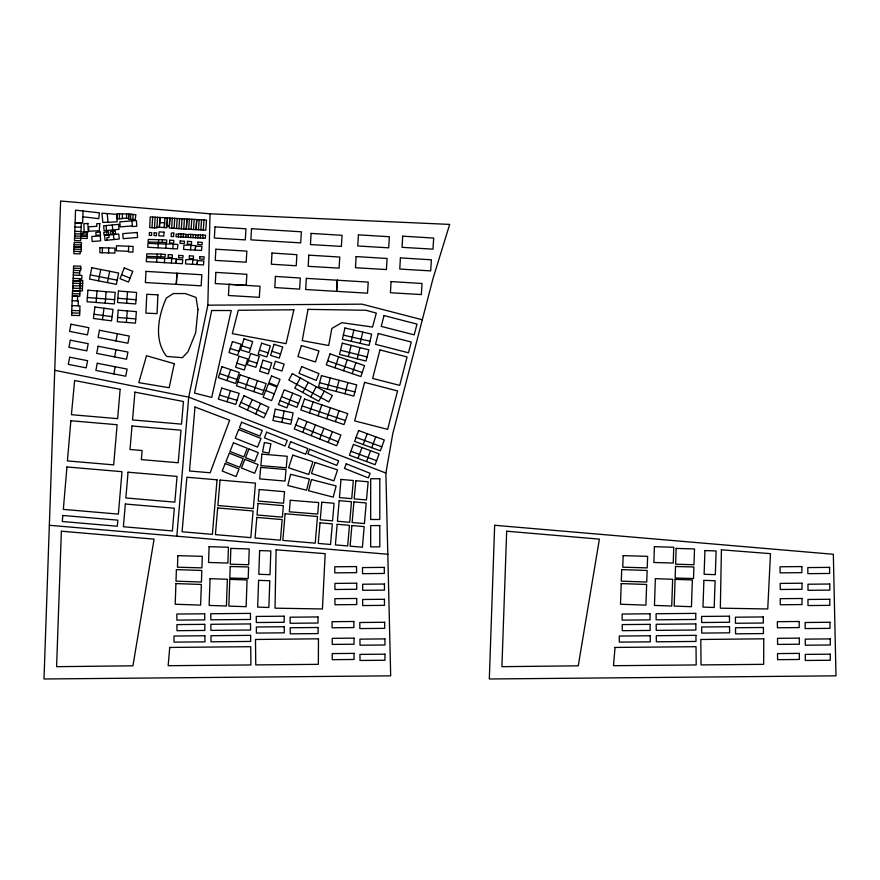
<?xml version="1.0" encoding="UTF-8"?>
<svg xmlns="http://www.w3.org/2000/svg" width="880" height="880" viewBox="0 0 880 880"><rect width="100%" height="100%" fill="white"/><g stroke="black" fill="none" stroke-linecap="round" stroke-linejoin="round"><path stroke-width="1.32" d="M126.61 213.983L126.555 218.284L128.689 218.317L128.744 214.016L116.963 213.785L117.04 218.768L122.342 218.768L122.408 213.851M73.469 270.402L73.568 265.947L80.85 266.178L80.729 270.6L73.469 270.402L72.754 290.62L82.368 290.917L82.797 280.357L80.19 281.116L73.062 280.863L79.376 281.083L79.486 278.641M73.931 251.361L74.03 246.906L81.323 247.137L81.202 251.559L73.931 251.361L73.854 253.682L80.102 253.858L80.19 251.526M74.14 244.695L74.173 242.451L81.455 242.682L81.422 244.926L81.334 247.104L74.074 246.906L74.14 244.695L81.422 244.926M119.372 218.768L119.46 213.84M74.558 238.117L75.119 222.816L81.312 222.981L80.674 240.79L74.492 240.57L74.58 238.117L87.219 238.458L87.362 231.935L82.852 231.825L82.775 234.003M130.647 219.461L130.757 214.049L128.744 214.016L128.634 219.428L135.212 219.549L135.861 214.676L130.746 214.291M132.902 219.505L133.001 214.335M79.926 290.873L80.19 281.116M102.322 252.758L102.443 247.775M108.559 252.923L108.669 247.94M80.883 278.696L80.839 280.885L79.387 280.808M176.814 536.195L188.716 397.144L207.834 305.173L210.045 213.807L60.621 201.014L44 678.986L390.687 675.84L385.88 473.055L392.755 433.807L432.971 278.685L449.68 224.4L210.045 213.807M77.495 300.905L77.638 296.208L72.336 296.054L79.805 296.241L79.904 291.247L72.512 290.983L71.61 315.348L79.607 315.59L79.97 305.888L71.995 305.624M78.188 305.833L78.342 300.927L72.171 300.751M72.886 285.78L80.058 285.912L80.146 283.459L82.632 283.547M79.552 275.319L79.728 270.578M83.05 210.98L82.632 223.036L75.119 222.816L75.537 210.144L99.418 212.861L98.747 218.658L82.852 216.799M128.7 246.257L128.458 251.944L132.902 252.131L133.144 246.444L116.512 245.751L116.303 250.8L128.491 251.306M156.585 262.174L164.406 262.669L164.659 258.489L156.86 258.038L156.585 262.174L146.289 261.657L146.531 257.73L156.838 258.247M165.847 248.27L166.1 244.101L173.173 243.848L172.81 248.666L147.73 247.258L147.972 243.331L158.279 243.859M176.55 228.503L177.177 218.493L206.492 220.066L205.843 230.241L196.097 229.559L196.724 219.538L196.075 229.713L186.318 229.031L186.945 219.01L186.307 229.185L169.213 227.975L169.862 218.031L177.177 218.493M152.68 217.063L150.227 216.898L149.699 227.535L151.998 227.7L152.68 217.063L169.862 218.031L169.367 226.116L166.947 225.984L167.442 217.932L166.826 227.821L159.379 227.194L160.006 217.503L159.368 227.414L156.915 227.26L157.553 217.327M151.998 227.7L154.484 227.832L155.166 217.195M156.915 227.26L156.871 227.986L154.484 227.832M160.853 256.663L161.018 254.144L165.319 254.419L165.154 256.938L146.619 256.399L146.817 253.836L161.018 254.144M162.294 242.264L162.459 239.745L166.76 240.02L166.606 242.539L148.06 242.011L148.258 239.448L162.459 239.745M164.945 217.822L164.329 227.579L164.626 222.871L159.687 222.574M171.655 228.14L172.304 218.174M178.585 234.234L176.176 234.113L176.011 236.753L178.42 236.841L178.607 233.761L185.988 234.157L185.779 237.281L205.337 238.271L205.535 235.213L198.154 234.817L197.956 237.897M178.42 236.841L180.818 236.984L181.016 233.904M183.26 237.094L183.458 234.025M188.188 237.369L188.386 234.289L195.767 234.685L195.547 237.798M190.597 237.512L190.784 234.432M193.028 237.622L193.226 234.553M200.365 238.04L200.552 234.949M202.807 238.15L202.994 235.081M158.026 247.775L158.301 243.639L166.1 244.134M174.097 228.294L174.746 218.317M178.937 228.646L179.586 218.603M181.335 228.8L181.995 218.746M183.777 228.976L184.426 218.856M188.705 229.174L189.354 219.131M191.114 229.317L191.763 219.263M193.545 229.504L194.205 219.384M198.473 229.702L199.122 219.648M200.882 229.845L201.531 219.791M203.313 230.021L203.973 219.912M164.406 262.669L171.369 263.054L171.732 258.236L164.659 258.489M190.575 249.821L190.938 245.003L183.865 245.256L183.612 249.425L201.542 250.47L201.971 246.488L195.646 246.114L195.217 250.096L195.69 245.63L190.905 245.333M192.478 264.286L192.841 259.479L185.779 259.721L185.526 263.901L203.456 264.935L203.874 260.964L197.549 260.59L197.131 264.561L197.604 260.106L192.808 259.809M157.025 256.652L157.212 254.1M158.466 242.264L158.653 239.701M96.107 302.467L97.02 290.95M105.204 303.182L106.117 291.665M126.61 303.248L127.523 291.731M126.357 322.432L127.27 310.904M102.487 319.671L104.005 308.209M115.973 340.923L117.37 333.751M114.609 356.895L116.006 349.723M113.795 373.912L115.192 366.74M98.472 280.83L100.716 269.489M107.426 282.601L109.67 271.26M281.864 422.356L284.196 411.037M351.274 341.308L353.87 330.044M360.162 343.354L362.758 332.09M348.337 356.598L351.153 345.4M357.181 358.831L360.008 347.633M327.349 389.147L330.275 377.96M336.171 391.457L339.097 380.281M344.993 393.767L347.93 382.591M227.062 401.764L230.428 390.709M226.941 380.578L230.637 369.633M245.146 388.718L248.842 377.773M253.781 391.644L257.488 380.688M309.452 412.885L313.159 401.94M318.098 415.811L321.794 404.866M334.939 367.785L338.635 356.84M326.733 418.737L330.44 407.792M343.574 370.7L347.281 359.755M335.379 421.652L339.086 410.707M352.22 373.626L355.927 362.681M357.995 458.392L361.988 447.557M363.198 444.532L367.202 433.686M366.553 461.549L370.546 450.703M371.767 447.678L375.76 436.843M292.699 393.195L286.858 407.891L278.388 404.525L284.229 389.829L301.18 396.572L296.912 407.308L279.961 400.565M302.731 432.289L306.999 421.553M311.212 435.666L315.48 424.93M319.682 439.032L323.95 428.296M328.163 442.409L332.431 431.673M247.445 410.058L252.318 399.586M255.706 413.908L260.59 403.436M300.322 377.982L294.778 388.113L318.78 401.258L324.335 391.116M302.775 392.491L308.33 382.36M310.783 396.869L316.327 386.738M107.03 234.751L108.834 234.531L108.504 231.726L106.7 231.935L107.03 234.751L104.06 235.048L103.752 232.386L106.711 232.056M108.801 235.015L104.566 235.455L105.072 240.438L119.251 238.997L118.745 234.014L108.801 235.015L109.054 237.501L106.931 237.71L107.184 240.218M131.967 220.88L132.407 226.556L136.84 226.215L136.389 220.539L119.801 221.848L120.197 226.886L132.363 225.929M108.02 222.134L102.817 222.464L101.959 213.169L116.974 214.368L117.106 221.76L108.042 222.365L107.217 213.576M207.834 305.173L362.032 304.161L422.29 319.77M80.058 285.912L82.511 285.956M122.342 218.196L126.555 218.273M72.985 283.283L80.146 283.459M74.789 231.352L80.982 231.517M74.701 233.783L87.318 234.124M80.817 236.148L87.274 236.313L74.635 235.972M82.434 288.497L72.809 288.178M74.965 227.062L81.147 227.238M73.381 272.723L79.64 272.899M71.819 310.497L79.816 310.739M71.709 312.917L79.706 313.159M73.997 249.139L81.29 249.37M73.535 268.191L80.817 268.422M72.413 293.645L79.849 293.909M73.293 275.088L81.928 275.407L81.807 278.729L73.172 278.41M180.818 236.984L185.801 237.215M185.944 234.641L188.353 234.762M195.712 235.158L198.121 235.29M172.81 248.666L177.463 248.93L177.925 244.475L173.14 244.178M171.369 263.054L182.347 263.703L182.765 259.721L176.44 259.358L176.022 263.329L176.484 258.874L171.699 258.577M117.854 298.287L136.037 299.728M87.351 297.506L114.631 299.662M117.601 317.46L135.784 318.901M49.346 525.283L388.025 554.279M93.995 314.248L112.09 316.646M90.354 274.879L117.194 280.192M54.736 370.304L188.716 397.144L385.88 473.055M273.79 416.339L291.654 420.035M343.343 335.115L370.007 341.253M340.527 350.24L367.07 356.939M319.605 382.712L354.904 391.963M219.571 395.032L237.028 400.345M271.854 351.285L280.555 354.013M259.435 350.152L268.147 352.869M241.813 345.818L250.514 348.546M230.263 348.524L238.964 351.241M248.435 360.503L257.136 363.231M260.821 367.147L269.533 369.875M236.874 363.209L245.586 365.926M327.657 360.822L362.23 372.515M219.659 373.615L236.94 379.467M237.864 381.766L263.791 390.533M302.17 405.933L345.389 420.541M356.114 437.382L381.799 446.842M350.911 451.253L376.585 460.702M121.583 274.725L130.053 278.091M265.793 390.5L274.263 393.866M281.534 396.605L298.485 403.348M295.823 424.963L338.217 441.826M240.966 402.347L265.782 413.908M113.443 234.553L113.949 239.536M112.277 224.972L112.761 229.922M106.073 225.555L106.557 230.516M318.461 638.814L318.351 664.334L255.761 664.906L255.486 639.474L318.461 638.814M763.774 638.814L763.664 664.334L701.074 664.906L700.788 639.474L763.774 638.814M276.1 549.802L275.022 608.168L322.432 608.971L325.171 553.663L276.1 549.802M721.413 549.802L720.335 608.168L767.745 608.971L770.484 553.663L721.413 549.802M99.979 247.709L99.869 252.692L114.873 253.099L114.983 248.116L99.979 247.709M175.912 583.583L175.197 604.241L200.629 605.121L201.344 584.463L175.912 583.583M176.396 569.602L175.989 581.152L201.421 582.032L201.828 570.482L176.396 569.602M177.848 555.643L177.452 567.193L201.916 567.886L202.312 556.336L177.848 555.643M209.099 546.678L208.549 562.485L227.909 563.057L228.448 547.25L209.099 546.678M210.056 578.677L209.132 605.418L226.413 606.023L227.348 579.271L210.056 578.677M229.779 579.359L228.844 606.1L246.136 606.705L247.06 579.953L229.779 579.359M230.219 566.489L229.823 578.039L248.193 578.534L248.589 566.984L230.219 566.489M230.846 548.405L230.296 564.212L248.666 564.74L249.216 548.944L230.846 548.405M258.588 580.36L257.664 607.101L268.873 607.486L269.797 580.745L258.588 580.36M259.622 550.572L258.797 574.277L270.006 574.662L270.831 550.957L259.622 550.572M621.214 583.583L620.499 604.241L645.931 605.121L646.657 584.463L621.214 583.583M621.709 569.602L621.302 581.152L646.734 582.032L647.141 570.482L621.709 569.602M623.161 555.643L622.765 567.193L647.229 567.886L647.625 556.336L623.161 555.643M654.412 546.678L653.862 562.485L673.222 563.057L673.761 547.25L654.412 546.678M655.369 578.677L654.445 605.418L671.726 606.023L672.661 579.271L655.369 578.677M675.092 579.359L674.157 606.1L691.449 606.705L692.373 579.953L675.092 579.359M675.532 566.489L675.136 578.039L693.506 578.534L693.902 566.984L675.532 566.489M676.159 548.405L675.609 564.212L693.979 564.74L694.529 548.944L676.159 548.405M703.901 580.36L702.977 607.101L714.186 607.486L715.11 580.745L703.901 580.36M704.935 550.572L704.11 574.277L715.319 574.662L716.133 550.957L704.935 550.572M61.369 531.201L56.595 666.677L132.946 665.819L154.077 539.132L61.369 531.201M494.659 525.283L489.313 678.986L836 675.84L833.338 554.279L494.659 525.283M506.682 531.201L501.908 666.677L578.259 665.819L599.39 539.132L506.682 531.201M157.894 294.833L157.069 313.621L145.904 313.148L146.795 294.294L157.894 294.833M149.424 232.518L149.281 235.312L151.58 235.433L151.734 232.639L149.424 232.518M154.209 232.771L154.066 235.565L156.453 235.697L156.607 232.903L154.209 232.771M251.493 228.701L250.888 239.855L300.685 242.891L301.389 231.803L251.493 228.701M168.289 254.595L168.135 257.356L172.227 257.576L172.381 254.815L168.289 254.595M169.73 240.196L169.576 242.957L173.668 243.188L173.822 240.427L169.73 240.196M187.495 241.351L187.341 244.112L191.433 244.343L191.587 241.582L187.495 241.351M189.409 255.827L189.255 258.588L193.347 258.819L193.501 256.047L189.409 255.827M146.014 271.381L145.376 282.535L201.135 285.835L201.839 274.747L146.014 271.381M176.935 273.207L176.297 284.372L177.001 273.284M214.995 226.897L214.357 238.051L245.278 239.888L245.982 228.8L214.995 226.897M215.875 249.227L215.237 260.392L246.158 262.218L246.862 251.13L215.875 249.227M215.897 272.393L215.259 283.558L246.169 285.384L246.873 274.307L215.897 272.393M229.064 284.339L228.426 295.504L259.336 297.33L260.04 286.242L229.064 284.339M272.008 253.044L271.37 264.209L296.219 265.771L296.912 254.683L272.008 253.044M275.418 276.408L274.78 287.562L299.629 289.124L300.322 278.036L275.418 276.408M306.328 278.366L305.69 289.531L367.521 293.183L368.225 282.095L306.328 278.366M308.803 255.145L308.165 266.31L339.075 268.136L339.779 257.048L308.803 255.145M311.091 233.409L310.453 244.563L341.363 246.4L342.067 235.312L311.091 233.409M337.249 280.192L336.611 291.357L337.315 280.269M356.114 256.575L355.476 267.729L386.397 269.566L387.101 258.478L356.114 256.575M358.402 234.839L357.764 245.993L388.685 247.83L389.389 236.742L358.402 234.839M391.061 281.578L390.423 292.743L421.333 294.569L422.037 283.481L391.061 281.578M400.411 257.906L399.773 269.071L430.683 270.897L431.387 259.809L400.411 257.906M402.699 236.17L402.061 247.335L432.982 249.161L433.686 238.073L402.699 236.17M164.043 232.155L163.79 236.093L158.829 235.829L159.126 231.891L164.043 232.155M173.8 233.101L173.569 236.643L171.127 236.478L171.369 233.002L173.8 233.101M87.923 290.224L87.021 301.741L114.301 303.908L115.214 292.38L87.923 290.224M118.426 291.005L117.513 302.533L135.707 303.963L136.62 292.446L118.426 291.005M118.173 310.189L117.26 321.706L135.454 323.147L136.367 311.63L118.173 310.189M62.799 515.449L62.282 521.51L117.326 526.229L117.854 520.168L62.799 515.449M66.957 466.972L63.327 509.388L118.371 514.107L122.001 471.68L66.957 466.972M70.862 420.761L67.419 460.911L113.685 464.871L117.117 424.721L70.862 420.761M120.153 389.301L117.634 418.66L71.423 414.7L74.624 380.523L120.153 389.301M125.334 504.02L123.387 526.746L172.381 530.937L174.317 508.211L125.334 504.02M128.062 472.197L125.851 497.959L174.845 502.15L177.045 476.399L128.062 472.197M132.011 425.997L130.009 449.482L142.12 450.516L141.35 459.602L178.211 462.759L181.005 430.188L132.011 425.997M134.915 392.15L132.539 419.936L181.522 424.127L183.458 401.511L134.915 392.15M178.772 255.387L178.574 257.741L182.875 257.983L183.073 255.629L178.772 255.387M180.213 240.988L180.015 243.353L184.316 243.584L184.514 241.23L180.213 240.988M197.978 242.143L197.78 244.508L202.081 244.75L202.279 242.385L197.978 242.143M199.892 256.619L199.683 258.973L203.984 259.215L204.193 256.861L199.892 256.619M169.73 647.438L168.168 665.698L250.888 664.95L250.723 646.701L169.73 647.438M194.986 407.022L189.508 470.998L210.166 472.769L229.647 420.2L194.986 407.022M217.041 479.82L212.377 534.358L182.072 531.762L186.879 477.235L217.041 479.82M217.679 507.958L215.402 534.622L250.811 537.647L253.099 510.983L217.679 507.958M220.066 480.084L217.888 505.527L253.308 508.563L255.486 483.109L220.066 480.084M260.678 467.379L259.699 478.896L285.043 481.063L286.033 469.557L260.678 467.379M261.877 454.113L260.887 465.63L286.242 467.797L287.232 456.291L261.877 454.113M256.817 517.407L255.057 538.01L280.412 540.188L282.172 519.585L256.817 517.407M258.016 503.47L257.026 514.987L282.381 517.154L283.371 505.648L258.016 503.47M259.204 489.533L258.214 501.05L283.569 503.217L284.559 491.7L259.204 489.533M285.12 513.733L282.832 540.397L315.216 543.169L317.493 516.505L285.12 513.733M290.29 500.28L289.311 511.797L317.702 514.074L318.692 502.557L290.29 500.28M320.012 522.819L318.241 543.422L330.539 544.478L332.31 523.875L320.012 522.819M321.772 502.216L320.265 519.794L332.563 520.839L334.07 503.272L321.772 502.216M337.161 524.293L335.39 544.896L347.688 545.941L349.459 525.338L337.161 524.293M339.174 500.654L337.414 521.257L349.712 522.313L351.483 501.71L339.174 500.654M341 479.446L339.438 497.629L351.736 498.674L353.298 480.502L341 479.446M351.879 525.547L350.119 546.15L362.417 547.206L364.177 526.603L351.879 525.547M353.903 501.919L352.143 522.522L364.441 523.567L366.201 502.964L353.903 501.919M615.043 647.438L613.481 665.698L696.201 664.95L696.036 646.701L615.043 647.438M355.861 480.711L354.167 498.883L366.465 499.939L368.159 481.767L355.861 480.711M197.956 309.551L195.701 332.64L188.012 351.714L182.369 357.687L166.661 356.422C153.571 339.944 158.323 315.755 166.364 298.034L173.283 293.557L185.317 293.557L196.031 297.451L197.956 309.551M94.952 307.021L93.445 318.472L111.529 320.859L113.047 309.408L94.952 307.021M308.011 309.375L302.236 340.637L328.702 345.521L331.848 328.449L341.803 322.685L372.537 327.052L376.31 313.071L365.937 310.266L308.011 309.375M70.95 324.214L69.553 331.375L87.461 334.862L88.858 327.701L70.95 324.214M70.312 340.186L68.915 347.347L86.834 350.845L88.22 343.673L70.312 340.186M69.685 357.203L68.288 364.364L86.196 367.862L87.593 360.69L69.685 357.203M99.462 330.264L98.065 337.436L127.908 343.244L129.305 336.083L99.462 330.264M98.098 346.236L96.701 353.408L126.555 359.216L127.941 352.055L98.098 346.236M97.273 363.253L95.887 370.425L125.73 376.233L127.127 369.072L97.273 363.253M91.762 267.718L89.518 279.059L116.369 284.372L118.613 273.031L91.762 267.718M264.429 442.508L262.559 451.847L269.049 453.145L270.919 443.806L264.429 442.508M275.264 409.189L272.932 420.508L290.796 424.204L293.139 412.885L275.264 409.189M211.695 310.519L194.513 393.096L211.706 397.419L231.253 310.519L211.695 310.519M174.273 363.693L169.169 387.739L138.787 382.635L146.509 355.718L174.273 363.693M344.971 327.998L342.386 339.262L369.061 345.4L371.646 334.136L344.971 327.998M293.887 309.76L286.066 343.673L232.32 333.619L238.271 310.288L293.887 309.76M290.62 474.32L287.815 485.529L306.592 490.237L309.408 479.028L290.62 474.32M342.309 343.167L339.482 354.376L366.025 361.064L368.852 349.855L342.309 343.167M378.29 333.509L375.529 344.344L408.474 352.792L411.279 342.045L378.29 333.509M384.01 315.568L381.26 326.403L414.205 334.851L417.01 324.104L384.01 315.568M364.573 382.382L354.695 420.904L387.64 429.352L397.573 390.918L364.573 382.382M379.962 349.943L372.658 378.444L399.718 385.374L407.077 356.95L379.962 349.943M311.498 479.556L308.583 490.732L333.212 497.145L336.127 485.958L311.498 479.556M321.453 375.65L318.516 386.826L353.826 396.077L356.752 384.901L321.453 375.65M221.705 388.058L218.339 399.113L235.796 404.426L239.162 393.371L221.705 388.058M232.441 341.55L228.987 352.583L237.699 355.311L241.142 344.278L232.441 341.55M243.991 338.855L240.537 349.888L249.249 352.605L252.692 341.583L243.991 338.855M239.052 356.246L235.609 367.268L244.321 369.996L247.764 358.963L239.052 356.246M250.613 353.54L247.159 364.573L255.871 367.29L259.314 356.268L250.613 353.54M261.613 343.189L258.17 354.211L266.871 356.939L270.325 345.906L261.613 343.189M262.999 360.184L259.556 371.217L268.257 373.934L271.711 362.912L262.999 360.184M274.032 344.322L270.578 355.355L279.29 358.072L282.733 347.039L274.032 344.322M275.407 361.317L273.229 368.291L281.941 371.008L284.119 364.045L275.407 361.317M301.389 345.576L297.935 356.598L315.524 361.944L318.967 350.922L301.389 345.576M292.798 455.114L288.607 467.819L308.726 474.463L312.917 461.758L292.798 455.114M315.106 462.473L311.487 473.451L333.916 480.854L337.546 469.876L315.106 462.473M222.002 366.707L218.295 377.652L235.576 383.493L239.283 372.548L222.002 366.707M240.196 374.847L236.5 385.792L262.427 394.559L266.123 383.614L240.196 374.847M304.513 399.014L300.806 409.97L344.025 424.578L347.721 413.633L304.513 399.014M330 353.914L326.293 364.859L360.866 376.552L364.562 365.607L330 353.914M353.43 444.4L349.437 455.246L375.122 464.706L379.115 453.86L353.43 444.4M358.633 430.529L354.64 441.375L380.325 450.835L384.318 439.989L358.633 430.529M124.278 267.938L120.01 278.674L128.48 282.051L132.759 271.315L124.278 267.938M225.203 463.507L222.211 471.042L236.038 476.542L239.041 469.007L225.203 463.507M229.328 453.134L225.874 461.802L239.712 467.313L243.155 458.634L229.328 453.134M233.453 442.772L229.999 451.44L243.837 456.94L247.28 448.272L233.453 442.772M238.7 429.572L235.246 438.251L257.554 447.117L261.008 438.449L238.7 429.572M241.615 422.224L239.371 427.878L259.985 436.073L262.229 430.43L241.615 422.224M268.488 383.713L263.087 397.276L271.568 400.653L276.969 387.079L268.488 383.713M271.568 375.969L268.862 382.756L277.343 386.122L280.038 379.346L271.568 375.969M244.849 459.316L241.406 467.984L254.672 473.253L258.126 464.585L244.849 459.316M248.974 448.943L245.531 457.611L254.837 461.318L258.291 452.65L248.974 448.943M266.673 432.19L264.418 437.844L285.032 446.039L287.287 440.385L266.673 432.19M301.697 366.586L299.002 373.373L316.25 380.38L318.945 373.604L301.697 366.586M298.518 418.187L294.25 428.923L336.644 445.775L340.912 435.039L298.518 418.187M290.675 441.738L288.431 447.392L305.646 454.234L307.901 448.591L290.675 441.738M309.639 449.284L307.824 453.871L336.831 465.41L338.657 460.823L309.639 449.284M346.28 463.826L344.454 468.413L368.324 477.906L370.139 473.319L346.28 463.826M244.057 395.736L239.173 406.208L263.978 417.769L268.862 407.297L244.057 395.736M292.314 373.593L288.816 380.006L328.834 401.896L332.332 395.494L292.314 373.593M100.122 231.979L95.821 232.441L96.14 235.4L100.441 234.938L100.122 231.979M112.893 231.253L110.594 231.484L110.88 234.355L115.599 233.893L115.313 231.022L112.893 231.253L113.179 234.124L112.893 231.253M118.569 224.378L103.631 225.786L104.115 230.736L119.053 229.339L118.569 224.378M137.17 232.463L122.749 233.64L123.2 238.656L137.621 237.479L137.17 232.463M100.298 235.851L91.806 236.511L92.191 241.505L100.683 240.845L100.298 235.851M87.89 223.454L83.875 223.751L84.139 231.858L88.22 231.957L87.89 223.454M99.781 223.542L96.734 223.674L96.866 226.347L88.627 226.732L88.836 231.209L99.297 230.725L99.781 223.542M356.543 566.577L334.741 566.775L334.796 572.858L356.598 572.66L356.543 566.577M384.285 567.38L362.494 567.578L362.549 573.661L384.34 573.463L384.285 567.38M801.856 566.577L780.054 566.775L780.109 572.858L801.911 572.66L801.856 566.577M829.598 567.38L807.807 567.578L807.862 573.661L829.653 573.463L829.598 567.38M356.686 583.209L334.895 583.407L334.95 589.49L356.741 589.292L356.686 583.209M384.439 584.023L362.648 584.221L362.703 590.304L384.494 590.106L384.439 584.023M801.999 583.209L780.208 583.407L780.263 589.49L802.054 589.292L801.999 583.209M829.752 584.023L807.95 584.221L808.005 590.304L829.807 590.106L829.752 584.023M356.686 598.477L334.895 598.675L334.95 604.758L356.741 604.56L356.686 598.477M384.439 599.28L362.648 599.478L362.703 605.561L384.494 605.363L384.439 599.28M801.999 598.477L780.208 598.675L780.263 604.758L802.054 604.56L801.999 598.477M829.752 599.28L807.961 599.478L808.016 605.561L829.807 605.363L829.752 599.28M204.699 613.789L176.825 614.042L176.88 620.125L204.754 619.872L204.699 613.789M250.426 613.382L210.782 613.734L210.837 619.817L250.481 619.465L250.426 613.382M284.141 616.187L256.267 616.44L256.322 622.523L284.196 622.27L284.141 616.187M650.012 613.789L622.127 614.042L622.182 620.125L650.067 619.872L650.012 613.789M695.739 613.382L656.095 613.734L656.15 619.817L695.794 619.465L695.739 613.382M317.966 616.946L290.092 617.199L290.147 623.282L318.021 623.029L317.966 616.946M729.454 616.187L701.58 616.44L701.635 622.523L729.509 622.27L729.454 616.187M763.279 616.946L735.405 617.199L735.46 623.282L763.334 623.029L763.279 616.946M353.848 621.489L332.057 621.687L332.112 627.77L353.903 627.572L353.848 621.489M384.637 622.27L359.81 622.501L359.865 628.584L384.692 628.353L384.637 622.27M204.787 624.349L176.913 624.602L176.968 630.685L204.842 630.432L204.787 624.349M250.514 623.931L210.87 624.294L210.925 630.377L250.569 630.014L250.514 623.931M799.161 621.489L777.37 621.687L777.425 627.77L799.216 627.572L799.161 621.489M284.24 626.747L256.355 627L256.41 633.083L284.295 632.83L284.24 626.747M829.95 622.27L805.112 622.501L805.167 628.584L830.005 628.353L829.95 622.27M650.1 624.349L622.226 624.602L622.281 630.685L650.155 630.432L650.1 624.349M695.827 623.931L656.183 624.294L656.238 630.377L695.882 630.014L695.827 623.931M318.065 627.495L290.191 627.748L290.246 633.831L318.12 633.578L318.065 627.495M729.553 626.747L701.668 627L701.723 633.083L729.608 632.83L729.553 626.747M763.378 627.495L735.504 627.748L735.559 633.831L763.433 633.578L763.378 627.495M204.897 635.767L173.976 636.042L174.031 642.125L204.952 641.85L204.897 635.767M250.624 635.349L210.98 635.712L211.035 641.795L250.679 641.432L250.624 635.349M354.002 638.132L332.211 638.33L332.266 644.413L354.057 644.215L354.002 638.132M650.21 635.767L619.289 636.042L619.344 642.125L650.265 641.85L650.21 635.767M695.937 635.349L656.293 635.712L656.348 641.795L695.992 641.432L695.937 635.349M384.923 638.902L359.953 639.133L360.008 645.216L384.978 644.985L384.923 638.902M799.315 638.132L777.524 638.33L777.579 644.413L799.37 644.215L799.315 638.132M830.236 638.902L805.266 639.133L805.321 645.216L830.291 644.985L830.236 638.902M354.002 653.389L332.211 653.587L332.266 659.67L354.057 659.472L354.002 653.389M384.934 654.17L359.953 654.39L360.008 660.473L384.989 660.253L384.934 654.17M799.315 653.389L777.524 653.587L777.579 659.67L799.37 659.472L799.315 653.389M830.236 654.17L805.266 654.39L805.321 660.473L830.302 660.253L830.236 654.17M379.808 478.742L370.678 478.742L370.678 519.497L379.808 519.497L379.808 478.742M379.808 525.58L370.678 525.58L370.678 546.865L379.808 546.865L379.808 525.58"/></g></svg>
